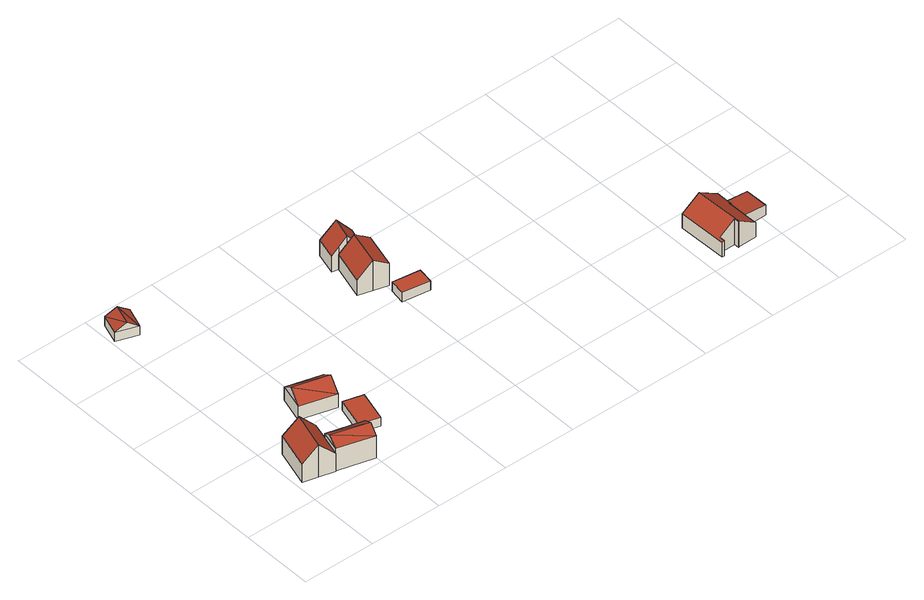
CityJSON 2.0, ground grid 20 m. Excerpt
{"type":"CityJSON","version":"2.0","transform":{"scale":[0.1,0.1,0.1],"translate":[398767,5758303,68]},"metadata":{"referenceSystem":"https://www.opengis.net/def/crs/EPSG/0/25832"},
"CityObjects":{
"building1":{"type":"Building","attributes":{"Gemeindeschluessel":"05515000","Geometrietyp2DReferenz":"3000","function":"31001_1000"},"address":[{"country":"Germany","locality":"Münster","thoroughfareNumber":"30","thoroughfareName":"Hohenholter Straße"}],"children":["building1-1","building1-2"]},
"building1-1":{"type":"BuildingPart","attributes":{"roofType":"3100","measuredHeight":8.58},"parents":["building1"],"geometry":[{"type":"Solid","lod":"2","boundaries":[[[[0,1,2,3]],[[4,5,1,0]],[[6,7,8,5,4]],[[2,9,3]],[[10,0,3]],[[11,10,3]],[[10,11,4]],[[6,4,11]],[[10,4,0]],[[3,6,11]],[[1,5,8,2]],[[7,6,3,9]],[[2,8,7,9]]]],"semantics":{"surfaces":[{"type":"WallSurface"},{"type":"RoofSurface"},{"type":"GroundSurface"},{"type":"ClosureSurface"}],"values":[[0,0,0,0,1,1,1,1,0,0,2,0,3]]}}]},
"building1-2":{"type":"BuildingPart","attributes":{"roofType":"3100","measuredHeight":9.74},"parents":["building1"],"geometry":[{"type":"Solid","lod":"2","boundaries":[[[[12,13,14,15]],[[9,2,13,12]],[[16,17,8,7]],[[18,19,17,16]],[[20,21,19,18]],[[22,23,21,20]],[[15,14,23,22]],[[16,7,9,12,15,18]],[[22,20,18,15]],[[13,2,8,17,19,21,23,14]],[[8,2,9,7]]]],"semantics":{"surfaces":[{"type":"WallSurface"},{"type":"RoofSurface"},{"type":"GroundSurface"},{"type":"ClosureSurface"}],"values":[[0,0,0,0,0,0,0,1,1,2,3]]}}]},
"building2":{"type":"Building","attributes":{"Gemeindeschluessel":"05515000","Geometrietyp2DReferenz":"3000","function":"31001_2500","roofType":"3100","measuredHeight":4.78},"address":[{"country":"Germany","locality":"Münster","thoroughfareNumber":"34a","thoroughfareName":"Hohenholter Straße"}],"geometry":[{"type":"Solid","lod":"2","boundaries":[[[[24,25,26,27]],[[28,29,25,24]],[[30,31,29,28]],[[27,26,31,30]],[[24,32,28]],[[30,33,27]],[[33,32,24]],[[24,27,33]],[[30,28,32]],[[32,33,30]],[[25,29,31,26]]]],"semantics":{"surfaces":[{"type":"WallSurface"},{"type":"RoofSurface"},{"type":"GroundSurface"}],"values":[[0,0,0,0,0,0,1,1,1,1,2]]}}]},
"building3":{"type":"Building","attributes":{"Gemeindeschluessel":"05515000","Geometrietyp2DReferenz":"3000","function":"31001_2700","roofType":"3100","measuredHeight":6.83},"geometry":[{"type":"Solid","lod":"2","boundaries":[[[[34,35,36,37]],[[38,39,35,34]],[[40,41,39,38]],[[37,36,41,40]],[[34,42,38]],[[40,43,37]],[[37,43,42]],[[42,34,37]],[[43,40,38]],[[38,42,43]],[[35,39,41,36]]]],"semantics":{"surfaces":[{"type":"WallSurface"},{"type":"RoofSurface"},{"type":"GroundSurface"}],"values":[[0,0,0,0,0,0,1,1,1,1,2]]}}]},
"building4":{"type":"Building","attributes":{"Gemeindeschluessel":"05515000","Geometrietyp2DReferenz":"3000","function":"51009_1611","roofType":"1000","measuredHeight":2.6},"geometry":[{"type":"Solid","lod":"2","boundaries":[[[[44,45,46,47]],[[48,49,45,44]],[[50,51,49,48]],[[47,46,51,50]],[[48,44,47,50]],[[45,49,51,46]]]],"semantics":{"surfaces":[{"type":"WallSurface"},{"type":"RoofSurface"},{"type":"GroundSurface"}],"values":[[0,0,0,0,1,2]]}}]},
"building5":{"type":"Building","attributes":{"Gemeindeschluessel":"05515000","Geometrietyp2DReferenz":"3000","function":"31001_1000"},"address":[{"country":"Germany","locality":"Münster","thoroughfareNumber":"5","thoroughfareName":"Woortstiege"}],"children":["building5-1","building5-2"]},
"building5-1":{"type":"BuildingPart","attributes":{"roofType":"3100","measuredHeight":9.01},"parents":["building5"],"geometry":[{"type":"Solid","lod":"2","boundaries":[[[[52,53,54,55]],[[56,57,53,52]],[[58,59,57,56]],[[60,61,59,58]],[[62,63,64,65,66]],[[55,54,63,62]],[[67,68,60,58,56,69]],[[52,55,62,66,69,56]],[[53,57,59,61,70,71,64,63,54]],[[67,69,72]],[[70,68,67,72,71]],[[61,60,68,70]],[[65,72,69,66]],[[72,65,64,71]]]],"semantics":{"surfaces":[{"type":"WallSurface"},{"type":"RoofSurface"},{"type":"GroundSurface"},{"type":"ClosureSurface"}],"values":[[0,0,0,0,0,0,1,1,2,0,3,3,0,3]]}}]},
"building5-2":{"type":"BuildingPart","attributes":{"roofType":"3100","measuredHeight":9.26},"parents":["building5"],"geometry":[{"type":"Solid","lod":"2","boundaries":[[[[61,60,73]],[[74,75,61,73]],[[76,77,75,74]],[[78,79,77,76]],[[80,81,79,78]],[[82,63,81,80]],[[65,64,63,82]],[[76,74,73,83,78]],[[67,72,65,82,80,78,83]],[[71,70,61,75,77,79,81,63,64]],[[67,83,68]],[[71,72,67,68,70]],[[64,65,72,71]],[[60,68,83,73]],[[68,60,61,70]]]],"semantics":{"surfaces":[{"type":"WallSurface"},{"type":"RoofSurface"},{"type":"GroundSurface"},{"type":"ClosureSurface"}],"values":[[0,0,0,0,0,0,0,1,1,2,0,3,3,0,3]]}}]},
"building6":{"type":"Building","attributes":{"Gemeindeschluessel":"05515000","Geometrietyp2DReferenz":"3000","function":"31001_2460","roofType":"1000","measuredHeight":2.84},"geometry":[{"type":"Solid","lod":"2","boundaries":[[[[84,85,86,87]],[[88,89,85,84]],[[90,91,89,88]],[[87,86,91,90]],[[88,84,87,90]],[[85,89,91,86]]]],"semantics":{"surfaces":[{"type":"WallSurface"},{"type":"RoofSurface"},{"type":"GroundSurface"}],"values":[[0,0,0,0,1,2]]}}]},
"building7":{"type":"Building","attributes":{"Gemeindeschluessel":"05515000","Geometrietyp2DReferenz":"3000","function":"31001_1000","roofType":"3100","measuredHeight":7.85},"address":[{"country":"Germany","locality":"Münster","thoroughfareNumber":"14","thoroughfareName":"Woortstiege"}],"geometry":[{"type":"Solid","lod":"2","boundaries":[[[[92,93,94,95]],[[96,97,93,92]],[[98,99,97,96]],[[100,101,99,98]],[[102,103,101,100]],[[104,105,103,102]],[[106,107,105,104]],[[108,109,107,106]],[[110,111,109,108]],[[112,113,111,110]],[[114,115,113,112]],[[116,117,115,114]],[[118,119,117,116]],[[120,121,119,118]],[[95,94,121,120]],[[114,112,110,108,106,104,102,116]],[[100,98,96,92,95,120,118,116,102]],[[93,97,99,101,103,105,107,109,111,113,115,117,119,121,94]]]],"semantics":{"surfaces":[{"type":"WallSurface"},{"type":"RoofSurface"},{"type":"GroundSurface"}],"values":[[0,0,0,0,0,0,0,0,0,0,0,0,0,0,0,1,1,2]]}}]},
"building8":{"type":"Building","attributes":{"Gemeindeschluessel":"05515000","Geometrietyp2DReferenz":"3000","function":"51009_1610","roofType":"2100","measuredHeight":3.85},"geometry":[{"type":"Solid","lod":"2","boundaries":[[[[122,123,124,125]],[[126,97,123,122]],[[127,93,97,126]],[[128,94,93,127]],[[129,121,94,128]],[[130,131,121,129]],[[125,124,131,130]],[[129,128,127,126,122,125,130]],[[123,97,93,94,121,131,124]]]],"semantics":{"surfaces":[{"type":"WallSurface"},{"type":"RoofSurface"},{"type":"GroundSurface"}],"values":[[0,0,0,0,0,0,0,1,2]]}}]}
},
"vertices":[
[205,62,85],[205,62,17],[106,89,17],[106,89,85],[190,6,85],[190,6,17],[91,33,85],[91,33,72],[91,33,17],[106,89,72],[197,34,103],[98,61,103],
[119,134,72],[119,134,17],[78,145,17],[78,145,115],[90,31,72],[90,31,17],[49,42,115],[49,42,17],[8,53,72],[8,53,17],[37,156,72],[37,156,17],
[28,764,33],[28,764,5],[9,707,5],[9,707,33],[86,744,33],[86,744,5],[67,687,33],[67,687,5],[57,754,53],[38,697,53],
[144,225,53],[144,225,13],[241,198,13],[241,198,53],[164,297,53],[164,297,13],[260,271,53],[260,271,13],[154,261,81],[251,235,81],
[293,168,42],[293,168,16],[240,183,16],[240,183,42],[271,84,42],[271,84,16],[217,99,42],[217,99,16],
[603,440,78],[603,440,12],[629,537,12],[629,537,78],[564,451,103],[564,451,12],[525,461,58],[525,461,12],[551,556,58],[551,556,12],[611,542,89],[611,542,12],[611,541,12],[611,541,59],[611,541,89],[582,549,94],[572,551,83],[590,547,103],[572,551,12],[590,547,12],[590,547,84],
[551,556,79],[534,561,59],[534,561,12],[550,621,59],[550,621,12],[589,610,105],[589,610,12],[627,600,59],[627,600,12],[611,542,59],[572,551,105],
[671,412,38],[671,412,10],[597,423,10],[597,423,38],[665,369,38],[665,369,10],[590,380,38],[590,380,10],
[1337,109,60],[1337,109,17],[1343,109,17],[1343,109,56],[1338,59,60],[1338,59,17],[1339,21,60],[1339,21,17],[1339,19,60],[1339,19,17],[1288,18,95],[1288,18,17],[1286,17,94],[1286,17,17],[1286,31,94],[1286,31,17],[1242,30,64],[1242,30,17],[1242,16,64],[1242,16,17],[1236,16,60],[1236,16,17],[1232,151,60],[1232,151,17],[1284,152,95],[1284,152,17],[1342,154,56],[1342,154,17],[1342,123,56],[1342,123,17],
[1405,61,47],[1405,61,17],[1405,63,17],[1405,63,47],[1338,59,55],[1337,109,55],[1343,109,55],[1342,123,55],[1404,124,47],[1404,124,17]
]}
